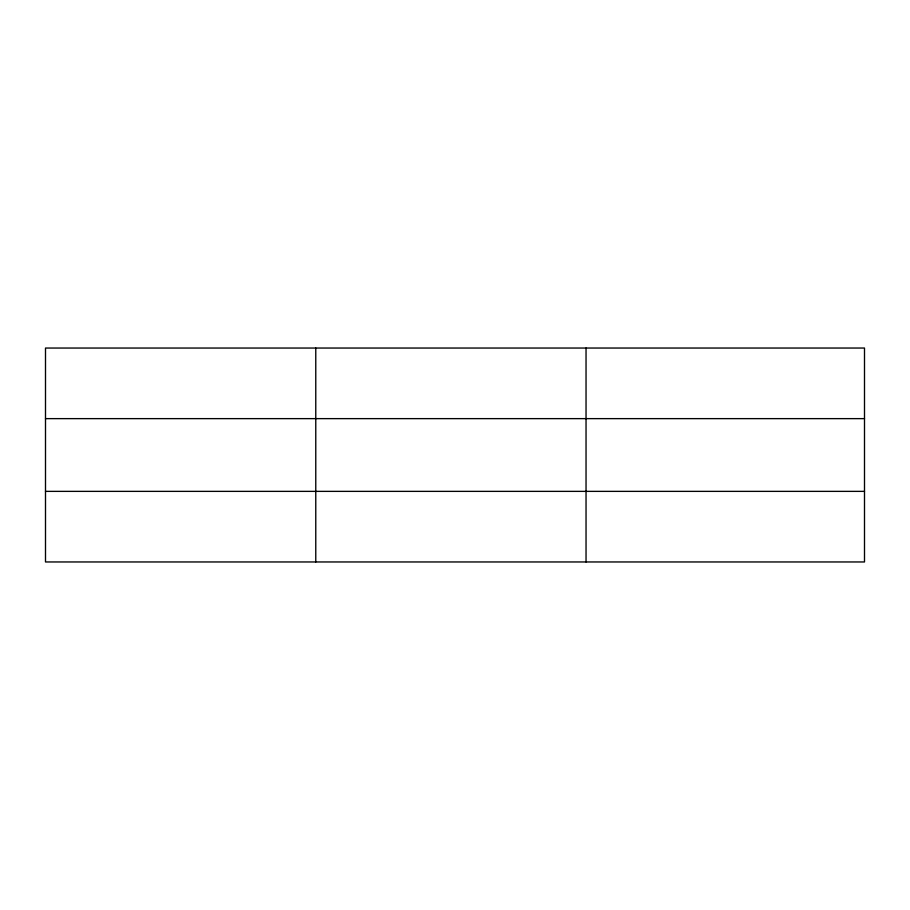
<?xml version="1.0" encoding="UTF-8"?>
<svg xmlns="http://www.w3.org/2000/svg" width="910" height="910" viewBox="0 0 910 910"><rect width="100%" height="100%" fill="white"/><g stroke="black" fill="none" stroke-linecap="round" stroke-linejoin="round"><path stroke-width="1.36" d="M315.77 561.959L315.77 348.041M586.04 561.959L586.04 348.041M864.5 418.634L864.5 348.041L45.5 348.052L45.5 561.959L864.5 561.959L864.5 418.634L45.5 418.634M45.5 491.366L864.5 491.366"/></g></svg>
